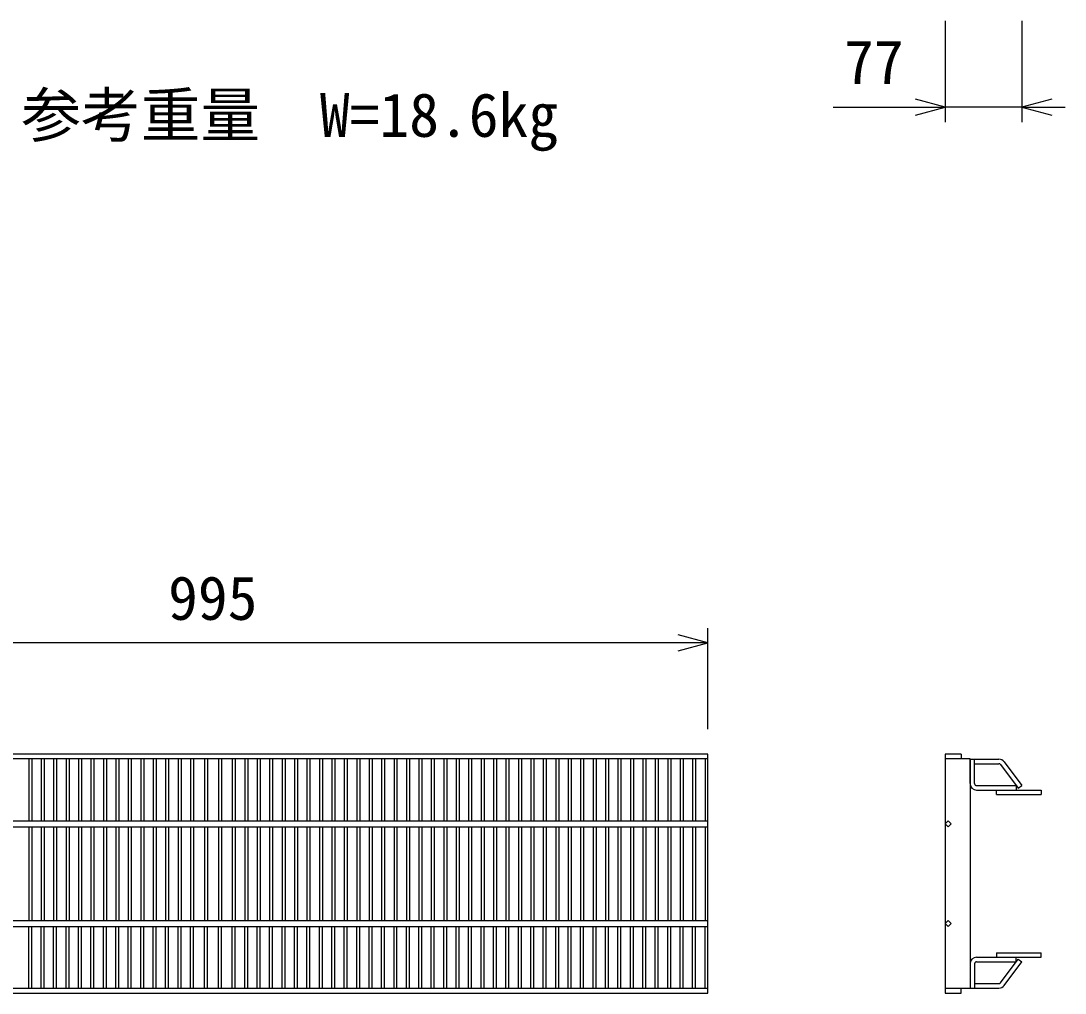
# Model space of a CAD drawing. Units: millimetres, scale not verified. Extents: x -16800 to 16800, y -5940 to 5940.
# Drawn here: x -6174 to -5124, y 292 to 1269 of the extents above; entities that cross this region are included whole.
import ezdxf
from ezdxf.enums import TextEntityAlignment as Align

# ---------------------------------------------------------------- set-up
doc = ezdxf.new("R2010")
doc.units = ezdxf.units.MM
doc.header["$LTSCALE"] = 20
doc.layers.add('0-0_DIM', color=7, linetype='Continuous', lineweight=25)
doc.layers.add('0-2_HATCH', color=6, linetype='Continuous', lineweight=25)
doc.styles.add('ＭＳ ゴシック', font='')
doc.styles.get('ＭＳ ゴシック').set_extended_font_data('MS Gothic')

msp = doc.modelspace()

# ---------------------------------------------------------------- linework, layer by layer
at = {"layer": '0-0_DIM'}
for p, q in [((-5244.69, 1268.87), (-5244.69, 1167.28)), ((-5167.69, 1268.87), (-5167.69, 1167.28)), ((-5357.3, 1182.28), (-5244.69, 1182.28)), ((-5167.69, 1182.28), (-5244.69, 1182.28)), ((-5167.69, 1182.28), (-5124.22, 1182.28)), ((-5483.07, 557.29), (-5483.07, 658.88)), ((-5483.07, 643.88), (-6478.07, 643.88))]:
    msp.add_line(p, q, dxfattribs=at)
for points in [[(-5274.69, 1174.24), (-5244.69, 1182.28), (-5274.69, 1190.32)], [(-5137.69, 1190.32), (-5167.69, 1182.28), (-5137.69, 1174.24)], [(-5513.07, 635.84), (-5483.07, 643.88), (-5513.07, 651.92)]]:
    msp.add_lwpolyline(points, dxfattribs=at)
at = {"layer": '0-2_HATCH'}
for p, q in [((-5483.07, 527.57), (-6478.07, 527.57)), ((-6165.57, 527.57), (-6165.57, 465.07)), ((-6162.57, 527.57), (-6162.57, 465.07)), ((-6153.07, 527.57), (-6153.07, 465.07)), ((-6150.07, 527.57), (-6150.07, 465.07)), ((-6140.57, 527.57), (-6140.57, 465.07)), ((-6137.57, 527.57), (-6137.57, 465.07)), ((-6128.07, 527.57), (-6128.07, 465.07)), ((-6125.07, 527.57), (-6125.07, 465.07)), ((-6115.57, 527.57), (-6115.57, 465.07)), ((-6112.57, 527.57), (-6112.57, 465.07)), ((-6103.07, 527.57), (-6103.07, 465.07)), ((-6100.07, 527.57), (-6100.07, 465.07)), ((-6090.57, 527.57), (-6090.57, 465.07)), ((-6087.57, 527.57), (-6087.57, 465.07)), ((-6078.07, 527.57), (-6078.07, 465.07)), ((-6075.07, 527.57), (-6075.07, 465.07)), ((-6065.57, 527.57), (-6065.57, 465.07)), ((-6062.57, 527.57), (-6062.57, 465.07)), ((-6053.07, 527.57), (-6053.07, 465.07)), ((-6050.07, 527.57), (-6050.07, 465.07)), ((-6040.57, 527.57), (-6040.57, 465.07)), ((-6037.57, 527.57), (-6037.57, 465.07)), ((-6028.07, 527.57), (-6028.07, 465.07)), ((-6025.07, 527.57), (-6025.07, 465.07)), ((-6015.57, 527.57), (-6015.57, 465.07)), ((-6012.57, 527.57), (-6012.57, 465.07)), ((-6003.07, 527.57), (-6003.07, 465.07)), ((-6000.07, 527.57), (-6000.07, 465.07)), ((-5989.07, 527.57), (-5989.07, 465.07)), ((-5986.07, 527.57), (-5986.07, 465.07)), ((-5975.07, 527.57), (-5975.07, 465.07)), ((-5972.07, 527.57), (-5972.07, 465.07)), ((-5961.07, 527.57), (-5961.07, 465.07)), ((-5958.07, 527.57), (-5958.07, 465.07)), ((-5948.57, 527.57), (-5948.57, 465.07)), ((-5945.57, 527.57), (-5945.57, 465.07)), ((-5936.07, 527.57), (-5936.07, 465.07)), ((-5933.07, 527.57), (-5933.07, 465.07)), ((-5923.57, 527.57), (-5923.57, 465.07)), ((-5920.57, 527.57), (-5920.57, 465.07)), ((-5911.07, 527.57), (-5911.07, 465.07)), ((-5908.07, 527.57), (-5908.07, 465.07)), ((-5898.57, 527.57), (-5898.57, 465.07)), ((-5895.57, 527.57), (-5895.57, 465.07)), ((-5886.07, 527.57), (-5886.07, 465.07)), ((-5883.07, 527.57), (-5883.07, 465.07)), ((-5873.57, 527.57), (-5873.57, 465.07)), ((-5870.57, 527.57), (-5870.57, 465.07)), ((-5861.07, 527.57), (-5861.07, 465.07)), ((-5858.07, 527.57), (-5858.07, 465.07)), ((-5848.57, 527.57), (-5848.57, 465.07)), ((-5845.57, 527.57), (-5845.57, 465.07)), ((-5836.07, 527.57), (-5836.07, 465.07)), ((-5833.07, 527.57), (-5833.07, 465.07)), ((-5823.57, 527.57), (-5823.57, 465.07)), ((-5820.57, 527.57), (-5820.57, 465.07)), ((-5811.07, 527.57), (-5811.07, 465.07)), ((-5808.07, 527.57), (-5808.07, 465.07)), ((-5798.57, 527.57), (-5798.57, 465.07)), ((-5795.57, 527.57), (-5795.57, 465.07)), ((-5786.07, 527.57), (-5786.07, 465.07)), ((-5783.07, 527.57), (-5783.07, 465.07)), ((-5773.57, 527.57), (-5773.57, 465.07)), ((-5770.57, 527.57), (-5770.57, 465.07)), ((-5761.07, 527.57), (-5761.07, 465.07)), ((-5758.07, 527.57), (-5758.07, 465.07)), ((-5748.57, 527.57), (-5748.57, 465.07)), ((-5745.57, 527.57), (-5745.57, 465.07)), ((-5736.07, 527.57), (-5736.07, 465.07)), ((-5733.07, 527.57), (-5733.07, 465.07)), ((-5723.57, 527.57), (-5723.57, 465.07)), ((-5720.57, 527.57), (-5720.57, 465.07)), ((-5711.07, 527.57), (-5711.07, 465.07)), ((-5708.07, 527.57), (-5708.07, 465.07)), ((-5698.57, 527.57), (-5698.57, 465.07)), ((-5695.57, 527.57), (-5695.57, 465.07)), ((-5686.07, 527.57), (-5686.07, 465.07)), ((-5683.07, 527.57), (-5683.07, 465.07)), ((-5673.57, 527.57), (-5673.57, 465.07)), ((-5670.57, 527.57), (-5670.57, 465.07)), ((-5661.07, 527.57), (-5661.07, 465.07)), ((-5658.07, 527.57), (-5658.07, 465.07)), ((-5648.57, 527.57), (-5648.57, 465.07)), ((-5645.57, 527.57), (-5645.57, 465.07)), ((-5636.07, 527.57), (-5636.07, 465.07)), ((-5633.07, 527.57), (-5633.07, 465.07)), ((-5623.57, 527.57), (-5623.57, 465.07)), ((-5620.57, 527.57), (-5620.57, 465.07)), ((-5611.07, 527.57), (-5611.07, 465.07)), ((-5608.07, 527.57), (-5608.07, 465.07)), ((-5598.57, 527.57), (-5598.57, 465.07)), ((-5595.57, 527.57), (-5595.57, 465.07)), ((-5586.07, 527.57), (-5586.07, 465.07)), ((-5583.07, 527.57), (-5583.07, 465.07)), ((-5573.57, 527.57), (-5573.57, 465.07)), ((-5570.57, 527.57), (-5570.57, 465.07)), ((-5561.07, 527.57), (-5561.07, 465.07)), ((-5558.07, 527.57), (-5558.07, 465.07)), ((-5548.57, 527.57), (-5548.57, 465.07)), ((-5545.57, 527.57), (-5545.57, 465.07)), ((-5536.07, 527.57), (-5536.07, 465.07)), ((-5533.07, 527.57), (-5533.07, 465.07)), ((-5523.57, 527.57), (-5523.57, 465.07)), ((-5520.57, 527.57), (-5520.57, 465.07)), ((-5511.07, 527.57), (-5511.07, 465.07)), ((-5508.07, 527.57), (-5508.07, 465.07)), ((-5498.57, 527.57), (-5498.57, 465.07)), ((-5495.57, 527.57), (-5495.57, 465.07)), ((-5486.07, 527.57), (-5486.07, 465.07)), ((-5219.69, 527.57), (-5244.69, 527.57)), ((-5228.69, 532.07), (-5228.69, 527.57)), ((-5219.69, 527.57), (-5219.69, 296.57)), ((-5219.69, 527.07), (-5190.74, 527.07)), ((-5219.69, 502.57), (-5219.69, 527.07)), ((-5215.19, 502.57), (-5215.19, 527.07)), ((-5215.19, 522.57), (-5190.74, 522.57)), ((-5189.14, 521.77), (-5171.29, 497.97)), ((-5185.54, 524.47), (-5167.69, 500.67)), ((-5213.19, 496.07), (-5148.19, 496.07)), ((-5193.19, 491.57), (-5193.19, 496.07)), ((-5171.29, 497.97), (-5167.69, 500.67)), ((-5148.19, 496.07), (-5148.19, 491.57)), ((-5193.19, 491.57), (-5148.19, 491.57)), ((-6478.07, 465.07), (-5483.07, 465.07)), ((-6478.07, 459.07), (-5483.07, 459.07)), ((-6165.57, 459.07), (-6165.57, 365.07)), ((-6162.57, 459.07), (-6162.57, 365.07)), ((-6153.07, 459.07), (-6153.07, 365.07)), ((-6150.07, 459.07), (-6150.07, 365.07)), ((-6140.57, 459.07), (-6140.57, 365.07)), ((-6137.57, 459.07), (-6137.57, 365.07)), ((-6128.07, 459.07), (-6128.07, 365.07)), ((-6125.07, 459.07), (-6125.07, 365.07)), ((-6115.57, 459.07), (-6115.57, 365.07)), ((-6112.57, 459.07), (-6112.57, 365.07)), ((-6103.07, 459.07), (-6103.07, 365.07)), ((-6100.07, 459.07), (-6100.07, 365.07)), ((-6090.57, 459.07), (-6090.57, 365.07)), ((-6087.57, 459.07), (-6087.57, 365.07)), ((-6078.07, 459.07), (-6078.07, 365.07)), ((-6075.07, 459.07), (-6075.07, 365.07)), ((-6065.57, 459.07), (-6065.57, 365.07)), ((-6062.57, 459.07), (-6062.57, 365.07)), ((-6053.07, 459.07), (-6053.07, 365.07)), ((-6050.07, 459.07), (-6050.07, 365.07)), ((-6040.57, 459.07), (-6040.57, 365.07)), ((-6037.57, 459.07), (-6037.57, 365.07)), ((-6028.07, 459.07), (-6028.07, 365.07)), ((-6025.07, 459.07), (-6025.07, 365.07)), ((-6015.57, 459.07), (-6015.57, 365.07)), ((-6012.57, 459.07), (-6012.57, 365.07)), ((-6003.07, 459.07), (-6003.07, 365.07)), ((-6000.07, 459.07), (-6000.07, 365.07)), ((-5989.07, 459.07), (-5989.07, 365.07)), ((-5986.07, 459.07), (-5986.07, 365.07)), ((-5975.07, 459.07), (-5975.07, 365.07)), ((-5972.07, 459.07), (-5972.07, 365.07)), ((-5961.07, 459.07), (-5961.07, 365.07)), ((-5958.07, 459.07), (-5958.07, 365.07)), ((-5948.57, 459.07), (-5948.57, 365.07)), ((-5945.57, 459.07), (-5945.57, 365.07)), ((-5936.07, 459.07), (-5936.07, 365.07)), ((-5933.07, 459.07), (-5933.07, 365.07)), ((-5923.57, 459.07), (-5923.57, 365.07)), ((-5920.57, 459.07), (-5920.57, 365.07)), ((-5911.07, 459.07), (-5911.07, 365.07)), ((-5908.07, 459.07), (-5908.07, 365.07)), ((-5898.57, 459.07), (-5898.57, 365.07)), ((-5895.57, 459.07), (-5895.57, 365.07)), ((-5886.07, 459.07), (-5886.07, 365.07)), ((-5883.07, 459.07), (-5883.07, 365.07)), ((-5873.57, 459.07), (-5873.57, 365.07)), ((-5870.57, 459.07), (-5870.57, 365.07)), ((-5861.07, 459.07), (-5861.07, 365.07)), ((-5858.07, 459.07), (-5858.07, 365.07)), ((-5848.57, 459.07), (-5848.57, 365.07)), ((-5845.57, 459.07), (-5845.57, 365.07)), ((-5836.07, 459.07), (-5836.07, 365.07)), ((-5833.07, 459.07), (-5833.07, 365.07)), ((-5823.57, 459.07), (-5823.57, 365.07)), ((-5820.57, 459.07), (-5820.57, 365.07)), ((-5811.07, 459.07), (-5811.07, 365.07)), ((-5808.07, 459.07), (-5808.07, 365.07)), ((-5798.57, 459.07), (-5798.57, 365.07)), ((-5795.57, 459.07), (-5795.57, 365.07)), ((-5786.07, 459.07), (-5786.07, 365.07)), ((-5783.07, 459.07), (-5783.07, 365.07)), ((-5773.57, 459.07), (-5773.57, 365.07)), ((-5770.57, 459.07), (-5770.57, 365.07)), ((-5761.07, 459.07), (-5761.07, 365.07)), ((-5758.07, 459.07), (-5758.07, 365.07)), ((-5748.57, 459.07), (-5748.57, 365.07)), ((-5745.57, 459.07), (-5745.57, 365.07)), ((-5736.07, 459.07), (-5736.07, 365.07)), ((-5733.07, 459.07), (-5733.07, 365.07)), ((-5723.57, 459.07), (-5723.57, 365.07)), ((-5720.57, 459.07), (-5720.57, 365.07)), ((-5711.07, 459.07), (-5711.07, 365.07)), ((-5708.07, 459.07), (-5708.07, 365.07)), ((-5698.57, 459.07), (-5698.57, 365.07)), ((-5695.57, 459.07), (-5695.57, 365.07)), ((-5686.07, 459.07), (-5686.07, 365.07)), ((-5683.07, 459.07), (-5683.07, 365.07)), ((-5673.57, 459.07), (-5673.57, 365.07)), ((-5670.57, 459.07), (-5670.57, 365.07)), ((-5661.07, 459.07), (-5661.07, 365.07)), ((-5658.07, 459.07), (-5658.07, 365.07)), ((-5648.57, 459.07), (-5648.57, 365.07)), ((-5645.57, 459.07), (-5645.57, 365.07)), ((-5636.07, 459.07), (-5636.07, 365.07)), ((-5633.07, 459.07), (-5633.07, 365.07)), ((-5623.57, 459.07), (-5623.57, 365.07)), ((-5620.57, 459.07), (-5620.57, 365.07)), ((-5611.07, 459.07), (-5611.07, 365.07)), ((-5608.07, 459.07), (-5608.07, 365.07)), ((-5598.57, 459.07), (-5598.57, 365.07)), ((-5595.57, 459.07), (-5595.57, 365.07)), ((-5586.07, 459.07), (-5586.07, 365.07)), ((-5583.07, 459.07), (-5583.07, 365.07)), ((-5573.57, 459.07), (-5573.57, 365.07)), ((-5570.57, 459.07), (-5570.57, 365.07)), ((-5561.07, 459.07), (-5561.07, 365.07)), ((-5558.07, 459.07), (-5558.07, 365.07)), ((-5548.57, 459.07), (-5548.57, 365.07)), ((-5545.57, 459.07), (-5545.57, 365.07)), ((-5536.07, 459.07), (-5536.07, 365.07)), ((-5533.07, 459.07), (-5533.07, 365.07)), ((-5523.57, 459.07), (-5523.57, 365.07)), ((-5520.57, 459.07), (-5520.57, 365.07)), ((-5511.07, 459.07), (-5511.07, 365.07)), ((-5508.07, 459.07), (-5508.07, 365.07)), ((-5498.57, 459.07), (-5498.57, 365.07)), ((-5495.57, 459.07), (-5495.57, 365.07)), ((-5486.07, 459.07), (-5486.07, 365.07)), ((-6478.07, 365.07), (-5483.07, 365.07)), ((-6478.07, 359.07), (-5483.07, 359.07)), ((-6165.57, 296.57), (-6165.57, 359.07)), ((-6162.57, 296.57), (-6162.57, 359.07)), ((-6153.07, 296.57), (-6153.07, 359.07)), ((-6150.07, 296.57), (-6150.07, 359.07)), ((-6140.57, 296.57), (-6140.57, 359.07)), ((-6137.57, 296.57), (-6137.57, 359.07)), ((-6128.07, 296.57), (-6128.07, 359.07)), ((-6125.07, 296.57), (-6125.07, 359.07)), ((-6115.57, 296.57), (-6115.57, 359.07)), ((-6112.57, 296.57), (-6112.57, 359.07)), ((-6103.07, 296.57), (-6103.07, 359.07)), ((-6100.07, 296.57), (-6100.07, 359.07)), ((-6090.57, 296.57), (-6090.57, 359.07)), ((-6087.57, 296.57), (-6087.57, 359.07)), ((-6078.07, 296.57), (-6078.07, 359.07)), ((-6075.07, 296.57), (-6075.07, 359.07)), ((-6065.57, 296.57), (-6065.57, 359.07)), ((-6062.57, 296.57), (-6062.57, 359.07)), ((-6053.07, 296.57), (-6053.07, 359.07)), ((-6050.07, 296.57), (-6050.07, 359.07)), ((-6040.57, 296.57), (-6040.57, 359.07)), ((-6037.57, 296.57), (-6037.57, 359.07)), ((-6028.07, 296.57), (-6028.07, 359.07)), ((-6025.07, 296.57), (-6025.07, 359.07)), ((-6015.57, 296.57), (-6015.57, 359.07)), ((-6012.57, 296.57), (-6012.57, 359.07)), ((-6003.07, 296.57), (-6003.07, 359.07)), ((-6000.07, 296.57), (-6000.07, 359.07)), ((-5989.07, 296.57), (-5989.07, 359.07)), ((-5986.07, 296.57), (-5986.07, 359.07)), ((-5975.07, 296.57), (-5975.07, 359.07)), ((-5972.07, 296.57), (-5972.07, 359.07)), ((-5961.07, 296.57), (-5961.07, 359.07)), ((-5958.07, 296.57), (-5958.07, 359.07)), ((-5948.57, 296.57), (-5948.57, 359.07)), ((-5945.57, 296.57), (-5945.57, 359.07)), ((-5936.07, 296.57), (-5936.07, 359.07)), ((-5933.07, 296.57), (-5933.07, 359.07)), ((-5923.57, 296.57), (-5923.57, 359.07)), ((-5920.57, 296.57), (-5920.57, 359.07)), ((-5911.07, 296.57), (-5911.07, 359.07)), ((-5908.07, 296.57), (-5908.07, 359.07)), ((-5898.57, 296.57), (-5898.57, 359.07)), ((-5895.57, 296.57), (-5895.57, 359.07)), ((-5886.07, 296.57), (-5886.07, 359.07)), ((-5883.07, 296.57), (-5883.07, 359.07)), ((-5873.57, 296.57), (-5873.57, 359.07)), ((-5870.57, 296.57), (-5870.57, 359.07)), ((-5861.07, 296.57), (-5861.07, 359.07)), ((-5858.07, 296.57), (-5858.07, 359.07)), ((-5848.57, 296.57), (-5848.57, 359.07)), ((-5845.57, 296.57), (-5845.57, 359.07)), ((-5836.07, 296.57), (-5836.07, 359.07)), ((-5833.07, 296.57), (-5833.07, 359.07)), ((-5823.57, 296.57), (-5823.57, 359.07)), ((-5820.57, 296.57), (-5820.57, 359.07)), ((-5811.07, 296.57), (-5811.07, 359.07)), ((-5808.07, 296.57), (-5808.07, 359.07)), ((-5798.57, 296.57), (-5798.57, 359.07)), ((-5795.57, 296.57), (-5795.57, 359.07)), ((-5786.07, 296.57), (-5786.07, 359.07)), ((-5783.07, 296.57), (-5783.07, 359.07)), ((-5773.57, 296.57), (-5773.57, 359.07)), ((-5770.57, 296.57), (-5770.57, 359.07)), ((-5761.07, 296.57), (-5761.07, 359.07)), ((-5758.07, 296.57), (-5758.07, 359.07)), ((-5748.57, 296.57), (-5748.57, 359.07)), ((-5745.57, 296.57), (-5745.57, 359.07)), ((-5736.07, 296.57), (-5736.07, 359.07)), ((-5733.07, 296.57), (-5733.07, 359.07)), ((-5723.57, 296.57), (-5723.57, 359.07)), ((-5720.57, 296.57), (-5720.57, 359.07)), ((-5711.07, 296.57), (-5711.07, 359.07)), ((-5708.07, 296.57), (-5708.07, 359.07)), ((-5698.57, 296.57), (-5698.57, 359.07)), ((-5695.57, 296.57), (-5695.57, 359.07)), ((-5686.07, 296.57), (-5686.07, 359.07)), ((-5683.07, 296.57), (-5683.07, 359.07)), ((-5673.57, 296.57), (-5673.57, 359.07)), ((-5670.57, 296.57), (-5670.57, 359.07)), ((-5661.07, 296.57), (-5661.07, 359.07)), ((-5658.07, 296.57), (-5658.07, 359.07)), ((-5648.57, 296.57), (-5648.57, 359.07)), ((-5645.57, 296.57), (-5645.57, 359.07)), ((-5636.07, 296.57), (-5636.07, 359.07)), ((-5633.07, 296.57), (-5633.07, 359.07)), ((-5623.57, 296.57), (-5623.57, 359.07)), ((-5620.57, 296.57), (-5620.57, 359.07)), ((-5611.07, 296.57), (-5611.07, 359.07)), ((-5608.07, 296.57), (-5608.07, 359.07)), ((-5598.57, 296.57), (-5598.57, 359.07)), ((-5595.57, 296.57), (-5595.57, 359.07)), ((-5586.07, 296.57), (-5586.07, 359.07)), ((-5583.07, 296.57), (-5583.07, 359.07)), ((-5573.57, 296.57), (-5573.57, 359.07)), ((-5570.57, 296.57), (-5570.57, 359.07)), ((-5561.07, 296.57), (-5561.07, 359.07)), ((-5558.07, 296.57), (-5558.07, 359.07)), ((-5548.57, 296.57), (-5548.57, 359.07)), ((-5545.57, 296.57), (-5545.57, 359.07)), ((-5536.07, 296.57), (-5536.07, 359.07)), ((-5533.07, 296.57), (-5533.07, 359.07)), ((-5523.57, 296.57), (-5523.57, 359.07)), ((-5520.57, 296.57), (-5520.57, 359.07)), ((-5511.07, 296.57), (-5511.07, 359.07)), ((-5508.07, 296.57), (-5508.07, 359.07)), ((-5498.57, 296.57), (-5498.57, 359.07)), ((-5495.57, 296.57), (-5495.57, 359.07)), ((-5486.07, 296.57), (-5486.07, 359.07)), ((-5213.19, 328.07), (-5148.19, 328.07)), ((-5193.19, 332.57), (-5148.19, 332.57)), ((-5193.19, 332.57), (-5193.19, 328.07)), ((-5189.14, 302.37), (-5171.29, 326.17)), ((-5171.29, 326.17), (-5167.69, 323.47)), ((-5148.19, 328.07), (-5148.19, 332.57)), ((-5219.69, 321.57), (-5219.69, 297.07)), ((-5215.19, 321.57), (-5215.19, 297.07)), ((-5185.54, 299.67), (-5167.69, 323.47)), ((-5483.07, 296.57), (-6478.07, 296.57)), ((-5219.69, 296.57), (-5244.69, 296.57)), ((-5228.69, 292.07), (-5228.69, 296.57)), ((-5219.69, 297.07), (-5190.74, 297.07)), ((-5215.19, 301.57), (-5190.74, 301.57))]:
    msp.add_line(p, q, dxfattribs=at)
for points in [[(-5483.07, 532.07), (-6478.07, 532.07), (-6478.07, 292.07), (-5483.07, 292.07)], [(-5244.69, 462.07), (-5241.69, 465.07), (-5238.69, 462.07), (-5241.69, 459.07)], [(-5244.69, 362.07), (-5241.69, 365.07), (-5238.69, 362.07), (-5241.69, 359.07)]]:
    msp.add_lwpolyline(points, close=True, dxfattribs=at)
for points in [[(-5228.69, 532.07), (-5244.69, 532.07), (-5244.69, 292.07), (-5228.69, 292.07)], [(-5213.19, 500.57), (-5173.24, 500.57), (-5173.24, 496.07)], [(-5213.19, 323.57), (-5173.24, 323.57), (-5173.24, 328.07)]]:
    msp.add_lwpolyline(points, dxfattribs=at)
for centre, radius, start, end in [((-5190.74, 520.57), 6.5, 36.8699, 90), ((-5190.74, 520.57), 2, 36.8699, 90), ((-5213.19, 502.57), 6.5, 180, 270), ((-5213.19, 502.57), 2, 180, 270), ((-5213.19, 321.57), 6.5, 90, 180), ((-5213.19, 321.57), 2, 90, 180), ((-5190.74, 303.57), 2, 270, 323.1301), ((-5190.74, 303.57), 6.5, 270, 323.1301)]:
    msp.add_arc(centre, radius, start, end, dxfattribs=at)

# ---------------------------------------------------------------- texts
at = {"layer": '0-0_DIM', "style": 'ＭＳ ゴシック'}
for s, p in [('77', (-5346.33, 1192.28)), ('参考重量\u3000W=18.6kg', (-6173.08, 1139.16)), ('995', (-6025.57, 653.88))]:
    msp.add_text(s, height=43.99, dxfattribs=at).set_placement(p, align=Align.BOTTOM_LEFT)

doc.saveas('drawing.dxf')
